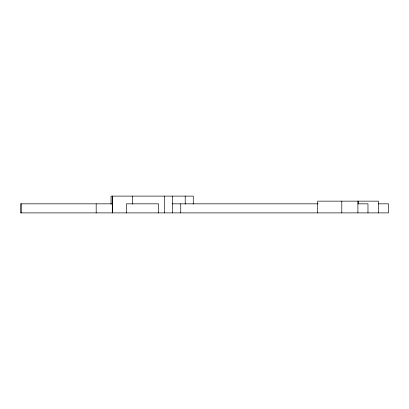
<?xml version="1.0" encoding="UTF-8"?>
<svg xmlns="http://www.w3.org/2000/svg" width="409" height="409" viewBox="0 0 409 409"><rect width="100%" height="100%" fill="white"/><g stroke="black" fill="none" stroke-linecap="round" stroke-linejoin="round"><path stroke-width="0.61" d="M112.286 203.83L20.45 203.83L20.45 212.89L388.55 212.89L388.55 203.83L378.335 203.83M172.082 203.83L318.228 203.83M357.757 203.83L367.972 203.83L367.972 212.89M378.483 212.89L378.483 201.146L317.64 201.146L317.64 212.89M358.35 201.146L358.35 203.616M357.906 201.146L357.906 212.89M341.796 201.146L341.796 212.89M193.263 204.188L193.263 196.11L111.049 196.11L111.049 204.188M185.211 196.11L185.211 204.188M180.737 203.83L180.737 212.89M172.685 196.11L172.685 212.89M164.633 196.11L164.633 212.89M158.59 212.89L158.59 203.83L126.381 203.83L126.381 212.89M132.419 196.11L132.419 204.188M96.181 203.83L96.181 212.89M21.692 203.83L21.692 212.89M112.286 196.11L112.286 212.89L112.286 196.11"/></g></svg>
